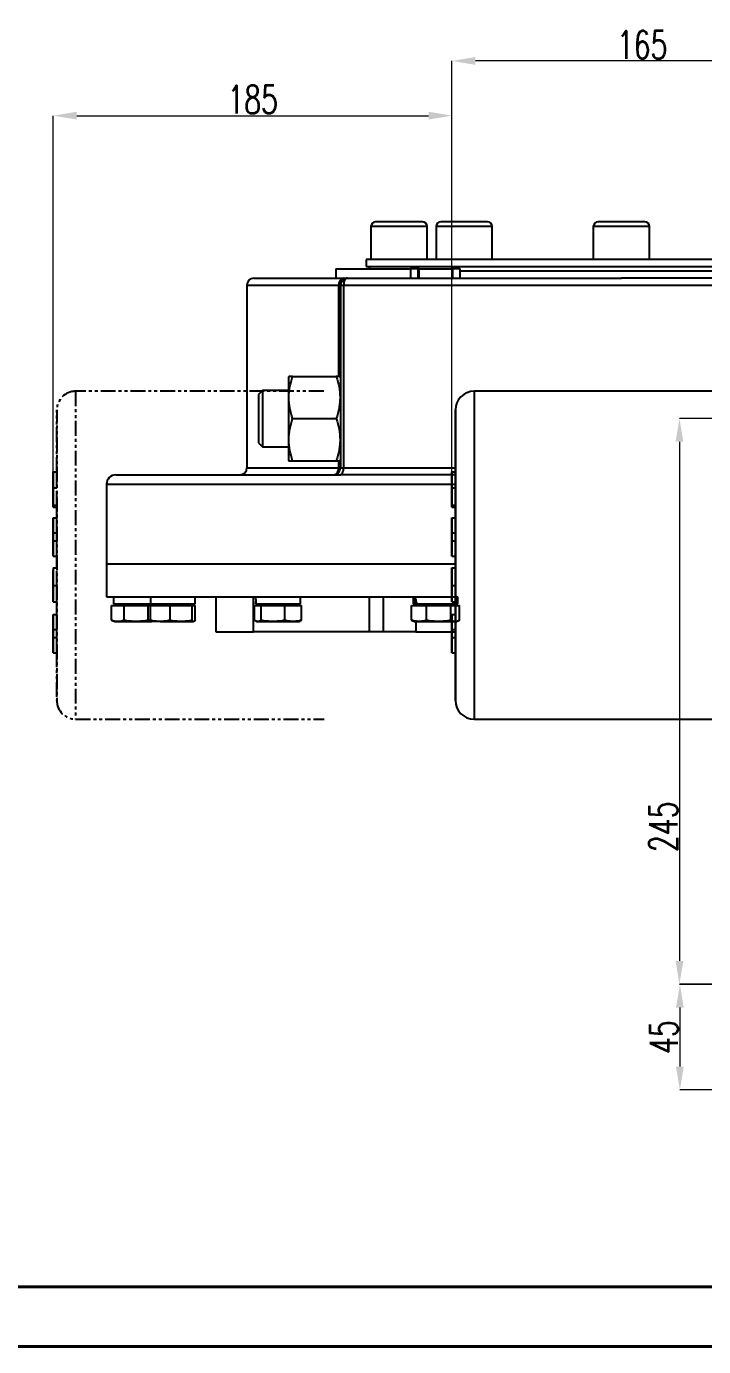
# Model space of a CAD drawing. Header units: millimetres. Extents: x 2404 to 4548, y 1024 to 2541.
# Drawn here: x 2803 to 3093, y 1024 to 1588 of the extents above; entities that cross this region are included whole.
import ezdxf

# ---------------------------------------------------------------- set-up
doc = ezdxf.new("R2010")
doc.units = ezdxf.units.MM
doc.linetypes.add('PHANTOM', pattern=[12.7, 6.35, -1.27, 1.27, -1.27, 1.27, -1.27])
for name, color, linetype, lineweight in [('AM_5', 3, 'Continuous', 25), ('AM_BOR', 7, 'Continuous', 50), ('粗实线', 7, 'Continuous', 40)]:
    doc.layers.add(name, color=color, linetype=linetype, lineweight=lineweight)
doc.styles.add('SLDTEXTSTYLE1', font='txt.shx', dxfattribs={"width": 0.7, "bigfont": 'gbcbig.shx'})
doc.dimstyles.new('SLDDIMSTYLE12$0', dxfattribs={"dimtxt": 12, "dimasz": 10, "dimexe": 0, "dimexo": 0.0625, "dimgap": 0.875, "dimtad": 1, "dimdec": 1, "dimlfac": 1.8, "dimrnd": 1e-09, "dimzin": 12, "dimdsep": 46, "dimtxsty": 'SLDTEXTSTYLE1', "dimcen": 0.09, "dimdle": 8.16, "dimclrd": 3, "dimclre": 3, "dimadec": 0, "dimazin": 3, "dimtfac": 1, "dimtdec": 1, "dimtofl": 0, "dimtmove": 0, "dimatfit": 3, "dimfxl": 0, "dimfrac": 2, "dimtolj": 1, "dimlwd": 5, "dimlwe": 5, "dimarcsym": 0})

# ---------------------------------------------------------------- blocks, each defined once
blk = doc.blocks.new('rA3')
at = {"layer": '粗实线'}
for p, q in [((358.38, 129.26), (748.38, 129.26)), ((333.38, 124.26), (753.38, 124.26))]:
    blk.add_line(p, q, dxfattribs=at)
blk = doc.blocks.new('*D72')
at = {"layer": 'AM_5', "color": 3, "linetype": 'Continuous', "lineweight": 5, "transparency": 16777216}
for p, q in [((2985.09, 1397.93), (2985.09, 1573.33)), ((3137.59, 1573.33), (2995.09, 1573.33))]:
    blk.add_line(p, q, dxfattribs=at)
at = {"layer": 'AM_5', "color": 3, "lineweight": 5, "transparency": 16777216}
blk.add_line((3147.59, 1454.63), (3147.59, 1573.33), dxfattribs=at)
at = {"layer": 'AM_5', "color": 3, "transparency": 16777216}
for points in [[(2995.09, 1575), (2995.09, 1571.67), (2985.09, 1573.33)], [(3137.59, 1575), (3137.59, 1571.67), (3147.59, 1573.33)]]:
    blk.add_solid(points, dxfattribs=at)
at = {"layer": 'Defpoints', "color": 0, "transparency": 16777216}
for p in [(2985.09, 1573.33), (3147.59, 1454.57), (2985.09, 1397.87)]:
    blk.add_point(p, dxfattribs=at)
at = {"layer": 'AM_5', "color": 0, "transparency": 16777216, "insert": (3066.34, 1580.21), "char_height": 12, "attachment_point": 5, "style": 'SLDTEXTSTYLE1'}
blk.add_mtext('\\A1;165', dxfattribs=at)
blk = doc.blocks.new('*D73')
at = {"layer": 'AM_5', "color": 3, "lineweight": 5, "transparency": 16777216}
blk.add_line((3270.29, 1420.73), (3082.3, 1420.73), dxfattribs=at)
at = {"layer": 'AM_5', "color": 3, "linetype": 'Continuous', "lineweight": 5, "transparency": 16777216}
for p, q in [((3082.3, 1410.73), (3082.3, 1189.11)), ((3224.54, 1179.11), (3082.3, 1179.11))]:
    blk.add_line(p, q, dxfattribs=at)
at = {"layer": 'AM_5', "color": 3, "transparency": 16777216}
for points in [[(3080.63, 1410.73), (3083.96, 1410.73), (3082.3, 1420.73)], [(3080.63, 1189.11), (3083.96, 1189.11), (3082.3, 1179.11)]]:
    blk.add_solid(points, dxfattribs=at)
at = {"layer": 'Defpoints', "color": 0, "transparency": 16777216}
for p in [(3270.35, 1420.73), (3082.3, 1179.11), (3224.61, 1179.11)]:
    blk.add_point(p, dxfattribs=at)
at = {"layer": 'AM_5', "color": 0, "transparency": 16777216, "insert": (3075.42, 1246.39), "char_height": 12, "attachment_point": 5, "rotation": 90, "style": 'SLDTEXTSTYLE1'}
blk.add_mtext('\\A1;245', dxfattribs=at)
blk = doc.blocks.new('*D74')
at = {"layer": 'AM_5', "color": 3, "lineweight": 5, "transparency": 16777216}
blk.add_line((3223.52, 1179.18), (3082.48, 1179.18), dxfattribs=at)
at = {"layer": 'AM_5', "color": 3, "linetype": 'Continuous', "lineweight": 5, "transparency": 16777216}
for p, q in [((3082.48, 1169.18), (3082.48, 1144.03)), ((3206.26, 1134.03), (3082.48, 1134.03))]:
    blk.add_line(p, q, dxfattribs=at)
at = {"layer": 'AM_5', "color": 3, "transparency": 16777216}
for points in [[(3080.81, 1169.18), (3084.14, 1169.18), (3082.48, 1179.18)], [(3080.81, 1144.03), (3084.14, 1144.03), (3082.48, 1134.03)]]:
    blk.add_solid(points, dxfattribs=at)
at = {"layer": 'Defpoints', "color": 0, "transparency": 16777216}
for p in [(3223.59, 1179.18), (3082.48, 1134.03), (3206.33, 1134.03)]:
    blk.add_point(p, dxfattribs=at)
at = {"layer": 'AM_5', "color": 0, "transparency": 16777216, "insert": (3075.6, 1156.61), "char_height": 12, "attachment_point": 5, "rotation": 90, "style": 'SLDTEXTSTYLE1'}
blk.add_mtext('\\A1;45', dxfattribs=at)
blk = doc.blocks.new('*D75')
at = {"layer": 'AM_5', "color": 3, "lineweight": 5, "transparency": 16777216}
blk.add_line((2814.78, 1396.02), (2814.78, 1549.97), dxfattribs=at)
at = {"layer": 'AM_5', "color": 3, "linetype": 'Continuous', "lineweight": 5, "transparency": 16777216}
for p, q in [((2824.78, 1549.97), (2975.09, 1549.97)), ((2985.09, 1394.55), (2985.09, 1549.97))]:
    blk.add_line(p, q, dxfattribs=at)
at = {"layer": 'AM_5', "color": 3, "transparency": 16777216}
for points in [[(2824.78, 1551.64), (2824.78, 1548.31), (2814.78, 1549.97)], [(2975.09, 1551.64), (2975.09, 1548.31), (2985.09, 1549.97)]]:
    blk.add_solid(points, dxfattribs=at)
at = {"layer": 'Defpoints', "color": 0, "transparency": 16777216}
for p in [(2985.09, 1549.97), (2814.78, 1395.96), (2985.09, 1394.49)]:
    blk.add_point(p, dxfattribs=at)
at = {"layer": 'AM_5', "color": 0, "transparency": 16777216, "insert": (2899.93, 1556.85), "char_height": 12, "attachment_point": 5, "style": 'SLDTEXTSTYLE1'}
blk.add_mtext('\\A1;185', dxfattribs=at)

msp = doc.modelspace()

# ---------------------------------------------------------------- linework, layer by layer
at = {"color": 7, "linetype": 'Continuous', "lineweight": 25}
for p, q in [((2950.493, 1502.618), (2950.493, 1488.618)), ((2974.493, 1502.618), (2950.493, 1502.618)), ((2974.493, 1488.618), (2974.493, 1502.618)), ((2978.318, 1502.618), (2978.318, 1488.618)), ((3002.318, 1502.618), (2978.318, 1502.618)), ((3002.318, 1488.618), (3002.318, 1502.618)), ((3045.493, 1502.618), (3045.493, 1488.618)), ((3069.493, 1502.618), (3045.493, 1502.618)), ((3069.493, 1488.618), (3069.493, 1502.618)), ((2948.493, 1488.618), (2948.493, 1485.618)), ((3113.618, 1488.618), (2948.493, 1488.618)), ((2935.517, 1484.618), (2935.517, 1480.618)), ((2935.52, 1484.618), (2935.517, 1484.618)), ((2935.52, 1484.618), (2935.52, 1480.618)), ((2935.52, 1484.618), (2967.34, 1484.618)), ((2948.493, 1485.618), (3112.387, 1485.618)), ((2950.493, 1485.618), (2949.493, 1484.618)), ((2967.34, 1484.618), (2967.34, 1480.618)), ((2970.522, 1484.618), (2967.34, 1484.618)), ((2971.116, 1484.618), (2970.519, 1484.618)), ((2970.522, 1484.618), (2970.522, 1480.618)), ((2971.116, 1480.618), (2971.116, 1484.618)), ((2971.116, 1484.618), (2985.371, 1484.618)), ((2985.371, 1484.618), (2985.371, 1480.618)), ((2988.553, 1484.618), (2985.371, 1484.618)), ((2988.553, 1480.618), (2988.553, 1484.618)), ((3111.6, 1483.618), (2988.553, 1483.618)), ((2897.493, 1477.618), (2897.493, 1399.618)), ((2897.493, 1477.618), (2936.757, 1477.618)), ((2936.757, 1477.618), (2937.493, 1477.618)), ((2936.757, 1438.618), (2936.757, 1477.618)), ((2937.493, 1477.618), (2938.821, 1477.618)), ((2937.493, 1477.618), (2937.493, 1399.618)), ((2938.821, 1477.618), (2938.821, 1399.618)), ((2938.821, 1477.618), (3109.424, 1477.618)), ((2915.409, 1438.618), (2915.193, 1438.243)), ((2915.193, 1438.243), (2915.193, 1402.993)), ((2917.017, 1438.618), (2935.669, 1438.618)), ((2937.493, 1438.243), (2937.276, 1438.618)), ((2904.117, 1432.618), (2902.493, 1430.994)), ((2915.193, 1432.618), (2904.117, 1432.618)), ((2904.117, 1432.618), (2904.117, 1408.618)), ((3100.624, 1432.327), (2994.594, 1432.327)), ((2902.493, 1430.994), (2902.493, 1410.242)), ((2917.017, 1420.618), (2935.669, 1420.618)), ((2902.493, 1410.242), (2904.117, 1408.618)), ((2904.117, 1408.618), (2915.193, 1408.618)), ((2897.493, 1399.618), (2936.757, 1399.618)), ((2915.193, 1402.993), (2915.409, 1402.618)), ((2917.017, 1402.618), (2935.669, 1402.618)), ((2936.757, 1399.618), (2936.757, 1402.618)), ((2937.493, 1399.618), (2936.757, 1399.618)), ((2937.276, 1402.618), (2937.493, 1402.993)), ((2937.493, 1399.618), (2938.821, 1399.618)), ((2938.821, 1399.618), (2986.595, 1399.618)), ((2985.094, 1394.043), (2985.094, 1397.871)), ((2985.094, 1397.871), (2985.094, 1397.871)), ((2985.094, 1397.871), (2985.094, 1391.1)), ((2985.094, 1397.871), (2986.594, 1397.871)), ((2985.094, 1397.871), (2986.594, 1397.871)), ((2986.594, 1391.1), (2986.594, 1397.871)), ((2986.594, 1397.871), (2986.594, 1397.871)), ((2837.493, 1392.618), (2837.493, 1358.618)), ((2837.493, 1392.618), (2986.595, 1392.618)), ((2986.595, 1396.618), (2937.15, 1396.618)), ((2985.094, 1391.403), (2985.094, 1394.043)), ((2985.094, 1394.043), (2985.094, 1394.043)), ((2985.094, 1390.972), (2985.094, 1394.043)), ((2985.094, 1394.043), (2985.094, 1391.751)), ((2985.094, 1394.043), (2985.094, 1394.043)), ((2985.094, 1386.73), (2985.094, 1391.403)), ((2985.094, 1391.1), (2986.594, 1391.1)), ((2985.094, 1387.813), (2985.094, 1382.88)), ((2985.094, 1382.88), (2985.094, 1386.73)), ((2986.594, 1383.527), (2985.094, 1383.527)), ((2985.094, 1382.88), (2986.594, 1382.88)), ((2986.594, 1382.88), (2986.594, 1383.527)), ((2986.594, 1378.296), (2986.594, 1382.88)), ((2985.094, 1378.296), (2986.594, 1378.296)), ((2985.094, 1378.296), (2985.094, 1371.731)), ((2985.094, 1374.42), (2985.094, 1378.296)), ((2986.594, 1371.731), (2986.594, 1378.296)), ((2985.094, 1372.603), (2985.094, 1374.42)), ((2985.094, 1367.587), (2985.094, 1372.603)), ((2985.094, 1371.872), (2985.094, 1368.304)), ((2985.094, 1370.096), (2985.094, 1371.872)), ((2986.594, 1371.731), (2985.094, 1371.731)), ((2985.094, 1371.731), (2985.094, 1368.462)), ((2985.094, 1368.304), (2985.094, 1370.096)), ((2986.594, 1368.462), (2986.594, 1371.731)), ((2985.094, 1368.462), (2985.094, 1361.875)), ((2985.094, 1368.462), (2986.594, 1368.462)), ((2985.094, 1365.769), (2985.094, 1367.587)), ((2985.094, 1361.875), (2985.094, 1365.769)), ((2986.594, 1361.875), (2986.594, 1368.462)), ((2837.493, 1358.618), (2837.493, 1344.618)), ((2837.493, 1358.618), (2986.595, 1358.618)), ((2837.493, 1358.618), (2986.595, 1358.618)), ((2985.094, 1361.875), (2986.594, 1361.875)), ((2986.594, 1356.904), (2986.594, 1361.875)), ((2985.094, 1356.904), (2986.594, 1356.904)), ((2985.094, 1345.873), (2985.094, 1349.895)), ((2985.094, 1349.895), (2985.094, 1349.895)), ((2985.094, 1349.895), (2985.094, 1342.432)), ((2985.094, 1349.353), (2986.594, 1349.353)), ((2837.493, 1344.618), (2987.636, 1344.618)), ((2840.443, 1344.618), (2840.443, 1341.518)), ((2840.443, 1341.518), (2856.238, 1341.518)), ((2841.758, 1341.518), (2841.158, 1340.918)), ((2856.238, 1344.618), (2856.238, 1341.518)), ((2856.238, 1341.518), (2875.338, 1341.518)), ((2857.553, 1341.518), (2856.953, 1340.918)), ((2874.623, 1340.918), (2874.023, 1341.518)), ((2875.338, 1341.518), (2875.338, 1344.618)), ((2884.219, 1344.618), (2884.219, 1329.618)), ((2900.255, 1329.618), (2900.255, 1344.618)), ((2901.218, 1344.618), (2901.218, 1344.612)), ((2901.218, 1341.518), (2901.387, 1341.518)), ((2901.387, 1341.518), (2920.318, 1341.518)), ((2902.533, 1341.518), (2901.933, 1340.918)), ((2919.603, 1340.918), (2919.003, 1341.518)), ((2920.318, 1341.518), (2920.318, 1344.618)), ((2949.786, 1344.618), (2949.786, 1329.618)), ((2955.697, 1344.618), (2955.697, 1329.618)), ((2968.536, 1344.618), (2968.536, 1341.518)), ((2968.536, 1341.518), (2969.261, 1341.518)), ((2969.851, 1341.518), (2969.251, 1340.918)), ((2969.261, 1341.518), (2970.102, 1341.518)), ((2969.684, 1341.518), (2969.684, 1341.351)), ((2970.102, 1341.518), (2987.636, 1341.518)), ((2985.094, 1342.432), (2985.094, 1346.133)), ((2985.094, 1345.873), (2985.094, 1345.873)), ((2985.094, 1345.424), (2985.094, 1345.671)), ((2985.094, 1342.432), (2985.094, 1345.424)), ((2985.094, 1342.432), (2985.094, 1342.432)), ((2985.094, 1342.432), (2986.594, 1342.432)), ((2986.921, 1340.918), (2986.321, 1341.518)), ((2987.636, 1341.518), (2987.636, 1344.618)), ((2839.602, 1334.525), (2839.602, 1340.918)), ((2839.602, 1340.918), (2844.929, 1340.918)), ((2844.929, 1340.918), (2844.929, 1334.525)), ((2844.929, 1340.918), (2855.32, 1340.918)), ((2855.32, 1334.525), (2855.32, 1340.918)), ((2855.32, 1340.918), (2856.246, 1340.918)), ((2856.246, 1334.525), (2856.246, 1340.918)), ((2856.246, 1340.918), (2864.582, 1340.918)), ((2864.582, 1340.918), (2864.582, 1334.525)), ((2864.582, 1340.918), (2874.124, 1340.918)), ((2874.124, 1334.525), (2874.124, 1340.918)), ((2874.124, 1340.918), (2875.33, 1340.918)), ((2875.33, 1340.918), (2875.446, 1340.918)), ((2875.33, 1334.525), (2875.33, 1340.918)), ((2875.446, 1334.525), (2875.446, 1340.918)), ((2900.691, 1334.525), (2900.691, 1340.918)), ((2900.691, 1340.918), (2903.528, 1340.918)), ((2903.528, 1334.525), (2903.528, 1340.918)), ((2903.528, 1340.918), (2913.605, 1340.918)), ((2913.605, 1340.918), (2913.605, 1334.525)), ((2913.605, 1340.918), (2920.845, 1340.918)), ((2920.845, 1334.525), (2920.845, 1340.918)), ((2967.804, 1334.525), (2967.804, 1340.918)), ((2967.804, 1340.918), (2974.25, 1340.918)), ((2974.25, 1334.525), (2974.25, 1340.918)), ((2974.25, 1340.918), (2984.533, 1340.918)), ((2984.533, 1340.918), (2984.533, 1334.525)), ((2984.533, 1340.918), (2988.368, 1340.918)), ((2985.094, 1337.069), (2986.594, 1337.069)), ((2985.094, 1337.069), (2985.094, 1330.504)), ((2985.094, 1333.193), (2985.094, 1337.069)), ((2986.594, 1330.504), (2986.594, 1337.069)), ((2988.368, 1334.525), (2988.368, 1340.918)), ((2839.602, 1334.525), (2840.993, 1334.018)), ((2840.993, 1334.018), (2842.265, 1334.018)), ((2842.265, 1334.018), (2850.125, 1334.018)), ((2850.125, 1334.018), (2856.895, 1334.018)), ((2856.535, 1334.282), (2855.32, 1334.525)), ((2860.414, 1334.018), (2856.789, 1334.018)), ((2860.414, 1334.018), (2869.353, 1334.018)), ((2869.353, 1334.018), (2874.727, 1334.018)), ((2875.446, 1334.525), (2875.309, 1334.508)), ((2901.374, 1334.162), (2901.768, 1334.018)), ((2901.768, 1334.018), (2902.11, 1334.018)), ((2902.11, 1334.018), (2908.566, 1334.018)), ((2908.566, 1334.018), (2917.225, 1334.018)), ((2917.225, 1334.018), (2919.768, 1334.018)), ((2919.768, 1334.018), (2920.162, 1334.162)), ((2920.123, 1334.268), (2920.845, 1334.525)), ((2967.804, 1334.525), (2968.401, 1334.367)), ((2968.369, 1334.279), (2969.086, 1334.018)), ((2969.086, 1334.018), (2971.027, 1334.018)), ((2969.684, 1334.018), (2969.684, 1329.618)), ((2971.027, 1334.018), (2979.391, 1334.018)), ((2979.391, 1334.018), (2986.45, 1334.018)), ((2985.094, 1331.376), (2985.094, 1333.193)), ((2985.094, 1326.359), (2985.094, 1331.376)), ((2985.094, 1330.645), (2985.094, 1327.077)), ((2985.094, 1328.869), (2985.094, 1330.645)), ((2986.594, 1330.504), (2985.094, 1330.504)), ((2985.094, 1330.504), (2985.094, 1327.235)), ((2986.45, 1334.018), (2987.086, 1334.018)), ((2986.594, 1327.235), (2986.594, 1330.504)), ((2987.086, 1334.018), (2987.803, 1334.279)), ((2884.219, 1329.618), (2900.255, 1329.618)), ((2949.786, 1329.618), (2900.255, 1329.618)), ((2955.697, 1329.618), (2949.786, 1329.618)), ((2969.684, 1329.618), (2955.697, 1329.618)), ((2969.684, 1329.618), (2986.595, 1329.618)), ((2985.094, 1327.077), (2985.094, 1328.869)), ((2985.094, 1327.235), (2985.094, 1320.648)), ((2985.094, 1327.235), (2986.594, 1327.235)), ((2985.094, 1324.542), (2985.094, 1326.359)), ((2985.094, 1320.648), (2985.094, 1324.542)), ((2986.594, 1320.648), (2986.594, 1327.235)), ((2985.094, 1320.648), (2986.594, 1320.648)), ((2994.594, 1292.327), (3135.594, 1292.327))]:
    msp.add_line(p, q, dxfattribs=at)
at = {"color": 7, "linetype": 'PHANTOM', "lineweight": 25}
for p, q in [((2930.305, 1432.327), (2824.275, 1432.327)), ((2814.775, 1394.043), (2814.775, 1397.871)), ((2814.775, 1397.871), (2814.776, 1397.871)), ((2814.775, 1397.871), (2816.275, 1397.871)), ((2814.776, 1397.871), (2814.776, 1391.1)), ((2814.776, 1397.871), (2816.276, 1397.871)), ((2816.276, 1397.871), (2816.275, 1397.871)), ((2816.276, 1391.1), (2816.276, 1397.871)), ((2814.775, 1391.403), (2814.775, 1394.043)), ((2814.775, 1394.043), (2814.775, 1394.043)), ((2814.775, 1390.972), (2814.775, 1394.043)), ((2814.775, 1394.043), (2814.775, 1391.751)), ((2814.775, 1394.043), (2814.775, 1394.043)), ((2814.775, 1386.73), (2814.775, 1391.403)), ((2814.775, 1387.813), (2814.775, 1382.88)), ((2814.775, 1382.88), (2814.775, 1386.73)), ((2814.776, 1391.1), (2816.276, 1391.1)), ((2814.775, 1382.88), (2816.275, 1382.88)), ((2816.275, 1383.527), (2814.775, 1383.527)), ((2816.275, 1382.88), (2816.275, 1383.527)), ((2816.275, 1378.296), (2816.275, 1382.88)), ((2814.775, 1378.296), (2816.275, 1378.296)), ((2814.775, 1378.296), (2814.776, 1371.731)), ((2814.775, 1374.42), (2814.775, 1378.296)), ((2816.276, 1371.731), (2816.275, 1378.296)), ((2814.775, 1372.603), (2814.775, 1374.42)), ((2814.775, 1367.587), (2814.775, 1372.603)), ((2814.775, 1371.872), (2814.775, 1368.304)), ((2814.775, 1370.096), (2814.775, 1371.872)), ((2814.775, 1368.304), (2814.775, 1370.096)), ((2816.276, 1371.731), (2814.776, 1371.731)), ((2814.776, 1371.731), (2814.776, 1368.462)), ((2816.276, 1368.462), (2816.276, 1371.731)), ((2814.776, 1368.462), (2814.775, 1361.875)), ((2814.775, 1365.769), (2814.775, 1367.587)), ((2814.775, 1361.875), (2814.775, 1365.769)), ((2814.776, 1368.462), (2816.276, 1368.462)), ((2816.275, 1361.875), (2816.276, 1368.462)), ((2814.775, 1361.875), (2816.275, 1361.875)), ((2816.275, 1356.904), (2816.275, 1361.875)), ((2814.775, 1356.904), (2816.275, 1356.904)), ((2814.775, 1345.873), (2814.775, 1349.895)), ((2814.775, 1349.895), (2814.775, 1349.895)), ((2814.775, 1349.895), (2814.775, 1342.432)), ((2814.776, 1349.353), (2816.276, 1349.353)), ((2814.775, 1345.873), (2814.775, 1345.873)), ((2814.775, 1345.424), (2814.775, 1345.671)), ((2814.775, 1342.432), (2814.775, 1345.424)), ((2814.775, 1342.432), (2814.775, 1342.432)), ((2814.775, 1342.432), (2814.775, 1346.133)), ((2814.775, 1342.432), (2816.275, 1342.432)), ((2814.775, 1337.069), (2816.275, 1337.069)), ((2814.775, 1337.069), (2814.776, 1330.504)), ((2814.775, 1333.193), (2814.775, 1337.069)), ((2816.276, 1330.504), (2816.275, 1337.069)), ((2814.775, 1331.376), (2814.775, 1333.193)), ((2814.775, 1326.359), (2814.775, 1331.376)), ((2814.775, 1330.645), (2814.775, 1327.077)), ((2814.775, 1328.869), (2814.775, 1330.645)), ((2816.276, 1330.504), (2814.776, 1330.504)), ((2814.776, 1330.504), (2814.776, 1327.235)), ((2816.276, 1327.235), (2816.276, 1330.504)), ((2814.775, 1327.077), (2814.775, 1328.869)), ((2814.776, 1327.235), (2814.775, 1320.648)), ((2814.775, 1324.542), (2814.775, 1326.359)), ((2814.775, 1320.648), (2814.775, 1324.542)), ((2814.776, 1327.235), (2816.276, 1327.235)), ((2816.275, 1320.648), (2816.276, 1327.235)), ((2814.775, 1320.648), (2816.275, 1320.648)), ((2824.275, 1292.327), (2930.439, 1292.327))]:
    msp.add_line(p, q, dxfattribs=at)
at = {"color": 7, "linetype": 'Continuous', "lineweight": 25, "flags": 128}
for points in [[(2940.493, 1480.618), (2940.167, 1480.561), (2939.853, 1480.39), (2939.564, 1480.113), (2939.311, 1479.74), (2939.103, 1479.285), (2938.949, 1478.767), (2938.853, 1478.204), (2938.821, 1477.618)], [(2994.594, 1432.327), (2994.594, 1432.149), (2994.594, 1431.615), (2994.594, 1430.728), (2994.594, 1429.492), (2994.594, 1427.914), (2994.594, 1426.001), (2994.594, 1423.765), (2994.594, 1421.215), (2994.594, 1418.365), (2994.595, 1415.23), (2994.595, 1411.825), (2994.595, 1408.167), (2994.595, 1404.277), (2994.595, 1400.172), (2994.595, 1395.875), (2994.595, 1391.406), (2994.595, 1386.79), (2994.595, 1382.049), (2994.595, 1377.207), (2994.595, 1372.289), (2994.595, 1367.321), (2994.595, 1362.327), (2994.595, 1357.333), (2994.595, 1352.365), (2994.595, 1347.448), (2994.595, 1342.606), (2994.595, 1337.865), (2994.595, 1333.248), (2994.595, 1328.78), (2994.595, 1324.482), (2994.595, 1320.378), (2994.595, 1316.487), (2994.595, 1312.83), (2994.595, 1309.425), (2994.594, 1306.289), (2994.594, 1303.439), (2994.594, 1300.89), (2994.594, 1298.653), (2994.594, 1296.741), (2994.594, 1295.163), (2994.594, 1293.927), (2994.594, 1293.04), (2994.594, 1292.506), (2994.594, 1292.327)], [(2937.15, 1396.618), (2937.476, 1396.676), (2937.789, 1396.847), (2938.078, 1397.124), (2938.332, 1397.497), (2938.54, 1397.952), (2938.694, 1398.47), (2938.789, 1399.033), (2938.821, 1399.618)]]:
    msp.add_lwpolyline(points, dxfattribs=at)
at = {"color": 7, "linetype": 'PHANTOM', "lineweight": 25, "flags": 128}
msp.add_lwpolyline([(2824.275, 1432.327), (2824.276, 1432.149), (2824.276, 1431.615), (2824.276, 1430.728), (2824.276, 1429.492), (2824.276, 1427.914), (2824.276, 1426.001), (2824.276, 1423.765), (2824.276, 1421.215), (2824.276, 1418.365), (2824.276, 1415.23), (2824.276, 1411.825), (2824.276, 1408.167), (2824.276, 1404.277), (2824.276, 1400.172), (2824.276, 1395.875), (2824.276, 1391.406), (2824.276, 1386.79), (2824.276, 1382.049), (2824.276, 1377.207), (2824.276, 1372.289), (2824.276, 1367.321), (2824.276, 1362.327), (2824.276, 1357.333), (2824.276, 1352.365), (2824.276, 1347.448), (2824.276, 1342.606), (2824.276, 1337.865), (2824.276, 1333.248), (2824.276, 1328.78), (2824.276, 1324.482), (2824.276, 1320.378), (2824.276, 1316.487), (2824.276, 1312.83), (2824.276, 1309.425), (2824.276, 1306.289), (2824.276, 1303.439), (2824.276, 1300.89), (2824.276, 1298.653), (2824.276, 1296.741), (2824.276, 1295.163), (2824.276, 1293.927), (2824.276, 1293.04), (2824.276, 1292.506), (2824.275, 1292.327)], dxfattribs=at)
at = {"color": 7, "linetype": 'Continuous', "lineweight": 25}
for centre, radius, start, end in [((2952.493, 1502.618), 2, 90, 180), ((2972.493, 1502.618), 2, 0, 90), ((2980.318, 1502.618), 2, 90, 180), ((3000.318, 1502.618), 2, 0, 90), ((3047.493, 1502.618), 2, 90, 180), ((3067.493, 1502.618), 2, 0, 90), ((2900.493, 1477.618), 3, 90, 180), ((2939.448, 1477.941), 2.711, 99.08236, 186.84114), ((2940.493, 1477.618), 3, 90, 180), ((2994.594, 1424.327), 8, 90, 180), ((2894.493, 1399.618), 3, 270, 0), ((2934.493, 1399.618), 3, 270, 0), ((2934.065, 1399.296), 2.711, 279.08236, 6.84114), ((2841.493, 1392.618), 4, 90, 180), ((2994.594, 1300.327), 8, 180, 270)]:
    msp.add_arc(centre, radius, start, end, dxfattribs=at)
at = {"color": 7, "linetype": 'PHANTOM', "lineweight": 25}
for centre, start, end in [((2824.275, 1424.327), 90, 180), ((2824.275, 1300.327), 180, 270)]:
    msp.add_arc(centre, 8, start, end, dxfattribs=at)
at = {"color": 7, "linetype": 'Continuous', "lineweight": 25}
for centre, major_axis, ratio, start_param, end_param in [((2910.768, 1344.618), (0.006, 16.541), 0.5773502, 1.5709942, 1.7595211), ((2910.768, 1341.518), (0.006, 16.541), 0.5773502, 1.4775462, 1.5709942), ((2978.086, 1341.518), (-4.925, 16.357), 0.5002441, 1.2327782, 1.4213051), ((2978.086, 1344.618), (-4.925, 16.357), 0.5002441, 1.4213051, 1.609832)]:
    msp.add_ellipse(centre, major_axis=major_axis, ratio=ratio, start_param=start_param, end_param=end_param, dxfattribs=at)
for points in [[(2955.422, 1504.618), (2953.546, 1504.618), (2952.493, 1504.618), (2952.493, 1504.618)], [(3067.493, 1504.618), (3067.493, 1504.618), (3066.439, 1504.618), (3064.564, 1504.618)], [(2900.493, 1480.618), (2900.493, 1480.618), (2914.177, 1480.618), (2939.02, 1480.618)], [(2939.02, 1480.618), (2939.97, 1480.618), (2940.493, 1480.618), (2940.493, 1480.618)], [(2940.493, 1480.618), (2975.095, 1480.618), (3015.825, 1480.618), (3057.493, 1480.618)]]:
    msp.add_open_spline(points, degree=3, dxfattribs=at)
for points, knots in [([(2972.493, 1504.618), (2972.493, 1504.618), (2971.906, 1504.618), (2969.709, 1504.618), (2968.147, 1504.618), (2964.492, 1504.618), (2962.482, 1504.618), (2958.602, 1504.618), (2956.82, 1504.618), (2955.422, 1504.618)], [0, 0, 0, 0, 0.25, 0.25, 0.5, 0.5, 0.75, 0.75, 1, 1, 1, 1]), ([(2990.318, 1504.618), (2987.665, 1504.618), (2985.122, 1504.618), (2981.371, 1504.618), (2980.318, 1504.618), (2980.318, 1504.618)], [0, 0, 0, 0, 0.5, 0.5, 1, 1, 1, 1]), ([(3000.318, 1504.618), (3000.318, 1504.618), (2999.264, 1504.618), (2995.513, 1504.618), (2992.97, 1504.618), (2990.318, 1504.618)], [0, 0, 0, 0, 0.5, 0.5, 1, 1, 1, 1]), ([(3064.564, 1504.618), (3063.165, 1504.618), (3061.383, 1504.618), (3057.504, 1504.618), (3055.493, 1504.618), (3051.839, 1504.618), (3050.277, 1504.618), (3048.079, 1504.618), (3047.493, 1504.618), (3047.493, 1504.618)], [0, 0, 0, 0, 0.25, 0.25, 0.5, 0.5, 0.75, 0.75, 1, 1, 1, 1]), ([(3110.473, 1480.618), (3109.019, 1480.618), (3103.553, 1480.618), (3093.987, 1480.618), (3081.805, 1480.618), (3069.626, 1480.618), (3061.537, 1480.618), (3057.493, 1480.618)], [0.60724687, 0.60724687, 0.60724687, 0.60724687, 0.64030982, 0.73118006, 0.82205402, 0.91102609, 1, 1, 1, 1]), ([(2917.017, 1420.618), (2916.527, 1422.088), (2916.123, 1423.568), (2915.564, 1426.56), (2915.41, 1428.071), (2915.409, 1429.984), (2915.418, 1430.368), (2915.455, 1431.134), (2915.483, 1431.515), (2915.593, 1432.656), (2915.702, 1433.411), (2916.122, 1435.663), (2916.526, 1437.147), (2917.017, 1438.618)], [0, 0, 0, 0, 0.25, 0.25, 0.5, 0.5, 0.5625, 0.5625, 0.625, 0.625, 0.75, 0.75, 1, 1, 1, 1]), ([(2917.017, 1438.618), (2916.534, 1438.618), (2915.622, 1438.618), (2915.516, 1438.618), (2915.467, 1438.618)], [0, 0, 0, 0, 0.5291087, 1, 1, 1, 1]), ([(2935.669, 1438.618), (2936.158, 1437.149), (2936.562, 1435.669), (2937.121, 1432.677), (2937.275, 1431.166), (2937.276, 1429.253), (2937.267, 1428.869), (2937.23, 1428.103), (2937.203, 1427.722), (2937.093, 1426.581), (2936.984, 1425.826), (2936.564, 1423.573), (2936.159, 1422.09), (2935.669, 1420.618)], [0, 0, 0, 0, 0.25, 0.25, 0.5, 0.5, 0.5625, 0.5625, 0.625, 0.625, 0.75, 0.75, 1, 1, 1, 1]), ([(2937.219, 1438.618), (2937.237, 1438.618), (2937.379, 1438.618), (2936.861, 1438.618), (2936.069, 1438.618), (2935.669, 1438.618)], [0, 0, 0, 0, 0.0697231, 0.5305997, 1, 1, 1, 1]), ([(2917.017, 1402.618), (2916.527, 1404.088), (2916.123, 1405.568), (2915.564, 1408.56), (2915.41, 1410.071), (2915.409, 1411.984), (2915.418, 1412.368), (2915.455, 1413.134), (2915.483, 1413.515), (2915.593, 1414.656), (2915.702, 1415.411), (2916.122, 1417.663), (2916.526, 1419.147), (2917.017, 1420.618)], [0, 0, 0, 0, 0.25, 0.25, 0.5, 0.5, 0.5625, 0.5625, 0.625, 0.625, 0.75, 0.75, 1, 1, 1, 1]), ([(2935.669, 1420.618), (2936.158, 1419.149), (2936.562, 1417.669), (2937.121, 1414.677), (2937.275, 1413.166), (2937.276, 1411.253), (2937.267, 1410.869), (2937.23, 1410.103), (2937.203, 1409.722), (2937.093, 1408.581), (2936.984, 1407.826), (2936.564, 1405.573), (2936.159, 1404.09), (2935.669, 1402.618)], [0, 0, 0, 0, 0.25, 0.25, 0.5, 0.5, 0.5625, 0.5625, 0.625, 0.625, 0.75, 0.75, 1, 1, 1, 1]), ([(2986.594, 1397.871), (2986.594, 1399.066), (2986.594, 1402.01), (2986.594, 1406.237), (2986.594, 1410.542), (2986.594, 1414.299), (2986.594, 1417.48), (2986.594, 1420.319), (2986.594, 1422.581), (2986.594, 1424.015), (2986.594, 1424.481), (2986.594, 1424.015), (2986.594, 1422.581), (2986.594, 1420.319), (2986.594, 1417.48), (2986.594, 1414.299), (2986.594, 1410.539), (2986.595, 1406.246), (2986.595, 1401.484), (2986.595, 1396.332), (2986.595, 1390.881), (2986.595, 1384.642), (2986.595, 1377.639), (2986.595, 1369.966), (2986.595, 1364.848), (2986.595, 1362.327)], [0, 0, 0, 0, 0.0279063, 0.0687994, 0.1096924, 0.150368, 0.1906154, 0.2302372, 0.2813181, 0.3310053, 0.3791996, 0.4273908, 0.4770781, 0.528162, 0.5677838, 0.6080312, 0.6487067, 0.6895998, 0.7304928, 0.7711684, 0.8114158, 0.8510376, 0.9021185, 0.9518065, 1, 1, 1, 1]), ([(2915.467, 1402.618), (2915.448, 1402.618), (2915.307, 1402.618), (2915.824, 1402.618), (2916.617, 1402.618), (2917.017, 1402.618)], [0, 0, 0, 0, 0.0697231, 0.5305997, 1, 1, 1, 1]), ([(2935.669, 1402.618), (2936.151, 1402.618), (2937.063, 1402.618), (2937.169, 1402.618), (2937.219, 1402.618)], [0, 0, 0, 0, 0.5291087, 1, 1, 1, 1]), ([(2841.493, 1396.618), (2841.493, 1396.618), (2850.219, 1396.618), (2883.584, 1396.618), (2907.71, 1396.618), (2937.15, 1396.618)], [0, 0, 0, 0, 0.5, 0.5, 1, 1, 1, 1]), ([(2985.094, 1391.751), (2985.094, 1391.054), (2985.094, 1390.004), (2985.094, 1388.668), (2985.094, 1387.905), (2985.094, 1387.427), (2985.094, 1387.383), (2985.094, 1387.36)], [0, 0, 0, 0, 0.33624225, 0.50689056, 0.67978579, 0.82636291, 1, 1, 1, 1]), ([(2985.094, 1391.1), (2985.094, 1390.09), (2985.094, 1388.252), (2985.094, 1386.021), (2985.094, 1384.551), (2985.094, 1383.666), (2985.094, 1383.578), (2985.094, 1383.527)], [0, 0, 0, 0, 0.276074, 0.5026478, 0.648994, 0.7958383, 1, 1, 1, 1]), ([(2985.094, 1387.36), (2985.094, 1387.385), (2985.094, 1387.427), (2985.094, 1387.868), (2985.094, 1388.593), (2985.094, 1389.662), (2985.094, 1390.537), (2985.094, 1390.972)], [0, 0, 0, 0, 0.2351446, 0.3753425, 0.5160023, 0.7589134, 1, 1, 1, 1]), ([(2985.094, 1383.527), (2985.094, 1383.549), (2985.094, 1383.592), (2985.094, 1383.974), (2985.094, 1385.051), (2985.094, 1386.447), (2985.094, 1387.505), (2985.094, 1387.813)], [0, 0, 0, 0, 0.1629267, 0.3248672, 0.5602734, 0.8718604, 1, 1, 1, 1]), ([(2986.594, 1383.527), (2986.594, 1383.577), (2986.594, 1383.662), (2986.594, 1384.512), (2986.594, 1385.939), (2986.594, 1388.185), (2986.594, 1390.059), (2986.594, 1391.1)], [0, 0, 0, 0, 0.2019609, 0.3446228, 0.48769, 0.7156034, 1, 1, 1, 1]), ([(2986.595, 1362.327), (2986.595, 1359.807), (2986.595, 1354.688), (2986.595, 1347.015), (2986.595, 1340.013), (2986.595, 1333.774), (2986.595, 1328.322), (2986.595, 1323.171), (2986.595, 1318.408), (2986.594, 1314.115), (2986.594, 1310.355), (2986.594, 1307.175), (2986.594, 1304.335), (2986.594, 1302.073), (2986.594, 1300.639), (2986.594, 1300.174), (2986.594, 1300.639), (2986.594, 1302.073), (2986.594, 1304.335), (2986.594, 1307.176), (2986.594, 1310.351), (2986.594, 1314.131), (2986.594, 1317.58), (2986.594, 1319.918), (2986.594, 1320.648)], [0, 0, 0, 0, 0.05074112, 0.10305579, 0.15684183, 0.19855941, 0.24093569, 0.28376278, 0.32681888, 0.36987498, 0.41270207, 0.45507835, 0.49679593, 0.55057883, 0.60289426, 0.65363776, 0.70437809, 0.75669356, 0.8104796, 0.85219718, 0.89457346, 0.93740055, 0.98045665, 1, 1, 1, 1]), ([(2985.094, 1356.904), (2985.094, 1356.876), (2985.094, 1356.829), (2985.094, 1356.418), (2985.094, 1355.72), (2985.094, 1354.457), (2985.094, 1352.525), (2985.094, 1350.695), (2985.094, 1349.669), (2985.094, 1349.353)], [0, 0, 0, 0, 0.1985013, 0.3338137, 0.4687628, 0.6319948, 0.7964274, 0.9375005, 1, 1, 1, 1]), ([(2985.094, 1349.613), (2985.094, 1350.438), (2985.094, 1352.089), (2985.094, 1354.198), (2985.094, 1355.921), (2985.094, 1356.782), (2985.094, 1356.863), (2985.094, 1356.904)], [0, 0, 0, 0, 0.17934361, 0.35888885, 0.5415629, 0.76594867, 1, 1, 1, 1]), ([(2985.094, 1349.353), (2985.094, 1349.701), (2985.094, 1350.381), (2985.094, 1351.3), (2985.094, 1352.12), (2985.094, 1352.654), (2985.094, 1352.912), (2985.094, 1352.933), (2985.094, 1352.944)], [0, 0, 0, 0, 0.1055686, 0.2061744, 0.3333255, 0.5255849, 0.762499, 1, 1, 1, 1]), ([(2985.094, 1352.944), (2985.094, 1352.916), (2985.094, 1352.868), (2985.094, 1352.424), (2985.094, 1351.496), (2985.094, 1350.434), (2985.094, 1349.583), (2985.094, 1349.226)], [0, 0, 0, 0, 0.3330331, 0.5539557, 0.7183333, 0.8819115, 1, 1, 1, 1]), ([(2986.594, 1349.353), (2986.594, 1350.211), (2986.594, 1351.772), (2986.594, 1353.75), (2986.594, 1355.363), (2986.594, 1356.362), (2986.594, 1356.828), (2986.594, 1356.879), (2986.594, 1356.904)], [0, 0, 0, 0, 0.1686401, 0.3068009, 0.4445468, 0.6493658, 0.8244287, 1, 1, 1, 1]), ([(2985.094, 1345.671), (2985.094, 1345.678), (2985.094, 1345.695), (2985.094, 1345.912), (2985.094, 1346.631), (2985.094, 1347.913), (2985.094, 1349.064), (2985.094, 1349.613)], [0, 0, 0, 0, 0.0480273, 0.1148309, 0.233216, 0.6345243, 1, 1, 1, 1]), ([(2985.094, 1349.353), (2985.094, 1348.844), (2985.094, 1347.827), (2985.094, 1346.195), (2985.094, 1344.635), (2985.094, 1343.38), (2985.094, 1342.559), (2985.094, 1342.476), (2985.094, 1342.432)], [0, 0, 0, 0, 0.13114557, 0.26152719, 0.43053232, 0.59905832, 0.78617201, 1, 1, 1, 1]), ([(2985.094, 1346.133), (2985.094, 1346.147), (2985.094, 1346.174), (2985.094, 1346.444), (2985.094, 1347.032), (2985.094, 1347.837), (2985.094, 1348.669), (2985.094, 1349.17), (2985.094, 1349.353)], [0, 0, 0, 0, 0.2296319, 0.4575605, 0.6152818, 0.7736499, 0.9169672, 1, 1, 1, 1]), ([(2985.094, 1349.226), (2985.094, 1348.802), (2985.094, 1348.059), (2985.094, 1347.117), (2985.094, 1346.408), (2985.094, 1345.939), (2985.094, 1345.898), (2985.094, 1345.873)], [0, 0, 0, 0, 0.2043544, 0.3586739, 0.5127895, 0.7124459, 1, 1, 1, 1]), ([(2986.594, 1342.432), (2986.594, 1342.496), (2986.594, 1342.611), (2986.594, 1343.735), (2986.594, 1345.256), (2986.594, 1347.197), (2986.594, 1348.613), (2986.594, 1349.353)], [0, 0, 0, 0, 0.2594927, 0.46447, 0.6370764, 0.810103, 1, 1, 1, 1]), ([(2986.594, 1337.069), (2986.594, 1337.873), (2986.594, 1339.599), (2986.594, 1341.445), (2986.594, 1342.432)], [0, 0, 0, 0, 0.4653058, 1, 1, 1, 1]), ([(2842.265, 1334.018), (2841.817, 1334.018), (2841.371, 1334.066), (2840.484, 1334.241), (2840.042, 1334.369), (2839.602, 1334.525)], [0, 0, 0, 0, 0.5, 0.5, 1, 1, 1, 1]), ([(2844.929, 1334.525), (2844.489, 1334.369), (2844.047, 1334.241), (2843.159, 1334.066), (2842.713, 1334.018), (2842.265, 1334.018)], [0, 0, 0, 0, 0.5, 0.5, 1, 1, 1, 1]), ([(2850.125, 1334.018), (2849.251, 1334.018), (2848.381, 1334.066), (2846.65, 1334.241), (2845.788, 1334.369), (2844.929, 1334.525)], [0, 0, 0, 0, 0.5, 0.5, 1, 1, 1, 1]), ([(2855.32, 1334.525), (2854.461, 1334.369), (2853.6, 1334.241), (2851.868, 1334.066), (2850.999, 1334.018), (2850.125, 1334.018)], [0, 0, 0, 0, 0.5, 0.5, 1, 1, 1, 1]), ([(2860.414, 1334.018), (2859.713, 1334.018), (2859.015, 1334.066), (2857.626, 1334.241), (2856.935, 1334.369), (2856.246, 1334.525)], [0, 0, 0, 0, 0.5, 0.5, 1, 1, 1, 1]), ([(2856.246, 1334.525), (2856.345, 1334.369), (2856.445, 1334.241), (2856.646, 1334.066), (2856.747, 1334.018), (2856.848, 1334.018)], [0, 0, 0, 0, 0.5, 0.5, 1, 1, 1, 1]), ([(2864.582, 1334.525), (2863.893, 1334.369), (2863.202, 1334.241), (2861.813, 1334.066), (2861.115, 1334.018), (2860.414, 1334.018)], [0, 0, 0, 0, 0.5, 0.5, 1, 1, 1, 1]), ([(2869.353, 1334.018), (2868.551, 1334.018), (2867.752, 1334.066), (2866.162, 1334.241), (2865.371, 1334.369), (2864.582, 1334.525)], [0, 0, 0, 0, 0.5, 0.5, 1, 1, 1, 1]), ([(2874.124, 1334.525), (2873.336, 1334.369), (2872.544, 1334.241), (2870.955, 1334.066), (2870.156, 1334.018), (2869.353, 1334.018)], [0, 0, 0, 0, 0.5, 0.5, 1, 1, 1, 1]), ([(2874.727, 1334.018), (2874.626, 1334.018), (2874.525, 1334.066), (2874.324, 1334.241), (2874.224, 1334.369), (2874.124, 1334.525)], [0, 0, 0, 0, 0.5, 0.5, 1, 1, 1, 1]), ([(2875.33, 1334.525), (2875.23, 1334.369), (2875.13, 1334.241), (2874.929, 1334.066), (2874.828, 1334.018), (2874.727, 1334.018)], [0, 0, 0, 0, 0.5, 0.5, 1, 1, 1, 1]), ([(2902.11, 1334.018), (2901.871, 1334.018), (2901.634, 1334.066), (2901.161, 1334.241), (2900.926, 1334.369), (2900.691, 1334.525)], [0, 0, 0, 0, 0.5, 0.5, 1, 1, 1, 1]), ([(2903.528, 1334.525), (2903.294, 1334.369), (2903.058, 1334.241), (2902.586, 1334.066), (2902.348, 1334.018), (2902.11, 1334.018)], [0, 0, 0, 0, 0.5, 0.5, 1, 1, 1, 1]), ([(2908.566, 1334.018), (2907.719, 1334.018), (2906.875, 1334.066), (2905.197, 1334.241), (2904.361, 1334.369), (2903.528, 1334.525)], [0, 0, 0, 0, 0.5, 0.5, 1, 1, 1, 1]), ([(2913.605, 1334.525), (2912.772, 1334.369), (2911.936, 1334.241), (2910.257, 1334.066), (2909.414, 1334.018), (2908.566, 1334.018)], [0, 0, 0, 0, 0.5, 0.5, 1, 1, 1, 1]), ([(2917.225, 1334.018), (2916.616, 1334.018), (2916.01, 1334.066), (2914.804, 1334.241), (2914.203, 1334.369), (2913.605, 1334.525)], [0, 0, 0, 0, 0.5, 0.5, 1, 1, 1, 1]), ([(2920.845, 1334.525), (2920.246, 1334.369), (2919.646, 1334.241), (2918.44, 1334.066), (2917.834, 1334.018), (2917.225, 1334.018)], [0, 0, 0, 0, 0.5, 0.5, 1, 1, 1, 1]), ([(2971.027, 1334.018), (2970.485, 1334.018), (2969.945, 1334.066), (2968.871, 1334.241), (2968.336, 1334.369), (2967.804, 1334.525)], [0, 0, 0, 0, 0.5, 0.5, 1, 1, 1, 1]), ([(2974.25, 1334.525), (2973.717, 1334.369), (2973.183, 1334.241), (2972.109, 1334.066), (2971.569, 1334.018), (2971.027, 1334.018)], [0, 0, 0, 0, 0.5, 0.5, 1, 1, 1, 1]), ([(2979.391, 1334.018), (2978.526, 1334.018), (2977.666, 1334.066), (2975.953, 1334.241), (2975.1, 1334.369), (2974.25, 1334.525)], [0, 0, 0, 0, 0.5, 0.5, 1, 1, 1, 1]), ([(2984.533, 1334.525), (2983.683, 1334.369), (2982.83, 1334.241), (2981.117, 1334.066), (2980.256, 1334.018), (2979.391, 1334.018)], [0, 0, 0, 0, 0.5, 0.5, 1, 1, 1, 1]), ([(2986.45, 1334.018), (2986.128, 1334.018), (2985.807, 1334.066), (2985.168, 1334.241), (2984.85, 1334.369), (2984.533, 1334.525)], [0, 0, 0, 0, 0.5, 0.5, 1, 1, 1, 1]), ([(2988.368, 1334.525), (2988.051, 1334.369), (2987.733, 1334.241), (2987.094, 1334.066), (2986.773, 1334.018), (2986.45, 1334.018)], [0, 0, 0, 0, 0.5, 0.5, 1, 1, 1, 1])]:
    msp.add_open_spline(points, degree=3, knots=knots, dxfattribs=at)
at = {"color": 7, "linetype": 'PHANTOM', "lineweight": 25}
for points, knots in [([(2816.275, 1397.871), (2816.275, 1399.066), (2816.275, 1402.01), (2816.275, 1406.237), (2816.275, 1410.542), (2816.275, 1414.299), (2816.275, 1417.48), (2816.275, 1420.319), (2816.275, 1422.581), (2816.275, 1424.015), (2816.275, 1424.481), (2816.275, 1424.015), (2816.276, 1422.581), (2816.276, 1420.319), (2816.276, 1417.48), (2816.276, 1414.299), (2816.276, 1410.539), (2816.276, 1406.246), (2816.276, 1401.484), (2816.276, 1396.332), (2816.276, 1390.881), (2816.276, 1384.642), (2816.276, 1377.639), (2816.276, 1369.966), (2816.276, 1364.848), (2816.276, 1362.327)], [0, 0, 0, 0, 0.0279063, 0.0687994, 0.1096924, 0.150368, 0.1906154, 0.2302372, 0.2813181, 0.3310053, 0.3791996, 0.4273908, 0.4770781, 0.528162, 0.5677838, 0.6080312, 0.6487067, 0.6895998, 0.7304928, 0.7711684, 0.8114158, 0.8510376, 0.9021185, 0.9518065, 1, 1, 1, 1]), ([(2814.775, 1383.527), (2814.775, 1383.549), (2814.775, 1383.592), (2814.775, 1383.974), (2814.775, 1385.051), (2814.775, 1386.447), (2814.775, 1387.505), (2814.775, 1387.813)], [0, 0, 0, 0, 0.1629267, 0.3248672, 0.5602734, 0.8718604, 1, 1, 1, 1]), ([(2814.775, 1391.751), (2814.775, 1391.054), (2814.775, 1390.004), (2814.775, 1388.668), (2814.775, 1387.905), (2814.775, 1387.427), (2814.775, 1387.383), (2814.775, 1387.36)], [0, 0, 0, 0, 0.33624225, 0.50689056, 0.67978579, 0.82636291, 1, 1, 1, 1]), ([(2814.776, 1391.1), (2814.776, 1390.09), (2814.776, 1388.252), (2814.776, 1386.021), (2814.776, 1384.551), (2814.775, 1383.666), (2814.775, 1383.578), (2814.775, 1383.527)], [0, 0, 0, 0, 0.276074, 0.5026478, 0.648994, 0.7958383, 1, 1, 1, 1]), ([(2814.775, 1387.36), (2814.775, 1387.385), (2814.775, 1387.427), (2814.775, 1387.868), (2814.775, 1388.593), (2814.775, 1389.662), (2814.775, 1390.537), (2814.775, 1390.972)], [0, 0, 0, 0, 0.2351446, 0.3753425, 0.5160023, 0.7589134, 1, 1, 1, 1]), ([(2816.275, 1383.527), (2816.275, 1383.577), (2816.275, 1383.662), (2816.275, 1384.512), (2816.276, 1385.939), (2816.276, 1388.185), (2816.276, 1390.059), (2816.276, 1391.1)], [0, 0, 0, 0, 0.2019609, 0.3446228, 0.48769, 0.7156034, 1, 1, 1, 1]), ([(2816.276, 1362.327), (2816.276, 1359.807), (2816.276, 1354.688), (2816.276, 1347.015), (2816.276, 1340.013), (2816.276, 1333.774), (2816.276, 1328.322), (2816.276, 1323.171), (2816.276, 1318.408), (2816.276, 1314.115), (2816.276, 1310.355), (2816.276, 1307.175), (2816.276, 1304.335), (2816.276, 1302.073), (2816.275, 1300.639), (2816.275, 1300.174), (2816.275, 1300.639), (2816.275, 1302.073), (2816.275, 1304.335), (2816.275, 1307.176), (2816.275, 1310.351), (2816.275, 1314.131), (2816.275, 1317.58), (2816.275, 1319.918), (2816.275, 1320.648)], [0, 0, 0, 0, 0.05074112, 0.10305579, 0.15684183, 0.19855941, 0.24093569, 0.28376278, 0.32681888, 0.36987498, 0.41270207, 0.45507835, 0.49679593, 0.55057883, 0.60289426, 0.65363776, 0.70437809, 0.75669356, 0.8104796, 0.85219718, 0.89457346, 0.93740055, 0.98045665, 1, 1, 1, 1]), ([(2814.775, 1356.904), (2814.775, 1356.876), (2814.775, 1356.829), (2814.775, 1356.418), (2814.775, 1355.72), (2814.776, 1354.457), (2814.776, 1352.525), (2814.776, 1350.695), (2814.776, 1349.669), (2814.776, 1349.353)], [0, 0, 0, 0, 0.1985013, 0.3338137, 0.4687628, 0.6319948, 0.7964274, 0.9375005, 1, 1, 1, 1]), ([(2814.775, 1349.613), (2814.775, 1350.438), (2814.775, 1352.089), (2814.775, 1354.198), (2814.775, 1355.921), (2814.775, 1356.782), (2814.775, 1356.863), (2814.775, 1356.904)], [0, 0, 0, 0, 0.17934361, 0.35888885, 0.5415629, 0.76594867, 1, 1, 1, 1]), ([(2814.775, 1349.353), (2814.775, 1349.701), (2814.775, 1350.381), (2814.775, 1351.3), (2814.775, 1352.12), (2814.775, 1352.654), (2814.775, 1352.912), (2814.775, 1352.933), (2814.775, 1352.944)], [0, 0, 0, 0, 0.1055686, 0.2061744, 0.3333255, 0.5255849, 0.762499, 1, 1, 1, 1]), ([(2814.775, 1352.944), (2814.775, 1352.916), (2814.775, 1352.868), (2814.775, 1352.424), (2814.775, 1351.496), (2814.775, 1350.434), (2814.775, 1349.583), (2814.775, 1349.226)], [0, 0, 0, 0, 0.3330331, 0.5539557, 0.7183333, 0.8819115, 1, 1, 1, 1]), ([(2816.276, 1349.353), (2816.276, 1350.211), (2816.276, 1351.772), (2816.276, 1353.75), (2816.275, 1355.363), (2816.275, 1356.362), (2816.275, 1356.828), (2816.275, 1356.879), (2816.275, 1356.904)], [0, 0, 0, 0, 0.1686401, 0.3068009, 0.4445468, 0.6493658, 0.8244287, 1, 1, 1, 1]), ([(2814.775, 1345.671), (2814.775, 1345.678), (2814.775, 1345.695), (2814.775, 1345.912), (2814.775, 1346.631), (2814.775, 1347.913), (2814.775, 1349.064), (2814.775, 1349.613)], [0, 0, 0, 0, 0.0480273, 0.1148309, 0.233216, 0.6345243, 1, 1, 1, 1]), ([(2814.775, 1349.226), (2814.775, 1348.802), (2814.775, 1348.059), (2814.775, 1347.117), (2814.775, 1346.408), (2814.775, 1345.939), (2814.775, 1345.898), (2814.775, 1345.873)], [0, 0, 0, 0, 0.2043544, 0.3586739, 0.5127895, 0.7124459, 1, 1, 1, 1]), ([(2814.776, 1349.353), (2814.776, 1348.844), (2814.776, 1347.827), (2814.776, 1346.195), (2814.776, 1344.635), (2814.775, 1343.38), (2814.775, 1342.559), (2814.775, 1342.476), (2814.775, 1342.432)], [0, 0, 0, 0, 0.13114557, 0.26152719, 0.43053232, 0.59905832, 0.78617201, 1, 1, 1, 1]), ([(2814.775, 1346.133), (2814.775, 1346.147), (2814.775, 1346.174), (2814.775, 1346.444), (2814.775, 1347.032), (2814.775, 1347.837), (2814.775, 1348.669), (2814.775, 1349.17), (2814.775, 1349.353)], [0, 0, 0, 0, 0.2296319, 0.4575605, 0.6152818, 0.7736499, 0.9169672, 1, 1, 1, 1]), ([(2816.275, 1342.432), (2816.275, 1342.496), (2816.275, 1342.611), (2816.275, 1343.735), (2816.276, 1345.256), (2816.276, 1347.197), (2816.276, 1348.613), (2816.276, 1349.353)], [0, 0, 0, 0, 0.2594927, 0.46447, 0.6370764, 0.810103, 1, 1, 1, 1]), ([(2816.275, 1337.069), (2816.275, 1337.873), (2816.275, 1339.599), (2816.275, 1341.445), (2816.275, 1342.432)], [0, 0, 0, 0, 0.4653058, 1, 1, 1, 1])]:
    msp.add_open_spline(points, degree=3, knots=knots, dxfattribs=at)

# ---------------------------------------------------------------- block references
at = {"layer": 'AM_BOR', "xscale": 5.104687500000001, "yscale": 5.104687500000001, "zscale": 5.104687500000001}
msp.add_blockref('rA3', (702.104, 390.154), dxfattribs=at)

# ---------------------------------------------------------------- dimensions: what is measured, and where the dimension line sits
at = {"layer": 'AM_5'}
for base, p1, p2, angle, text, picture, middle in [((2985.094, 1573.334), (3147.594, 1454.569), (2985.094, 1397.871), 360, '165', '*D72', (3066.344, 1573.334)), ((2985.094, 1549.973), (2814.775, 1395.957), (2985.094, 1394.486), 360, '185', '*D75', (2899.935, 1549.973)), ((3082.297, 1179.113), (3270.353, 1420.725), (3224.607, 1179.113), 90, '245', '*D73', (3082.297, 1246.395))]:
    dim = msp.add_linear_dim(base=base, p1=p1, p2=p2, angle=angle, text=text, dimstyle='SLDDIMSTYLE12$0', override={"dimlfac": 1}, dxfattribs=at)
    dim.commit()
    dim.dimension.update_dxf_attribs({"geometry": picture, "text_midpoint": middle, "dimtype": 160})
dim = msp.add_linear_dim(base=(3082.476, 1134.029), p1=(3223.585, 1179.185), p2=(3206.327, 1134.029), angle=90, text='45', dimstyle='SLDDIMSTYLE12$0', override={"dimlfac": 1, "dimpost": ''}, dxfattribs=at)
dim.commit()
dim.dimension.update_dxf_attribs({"geometry": '*D74', "text_midpoint": (3075.601, 1156.607)})

doc.saveas('drawing.dxf')
